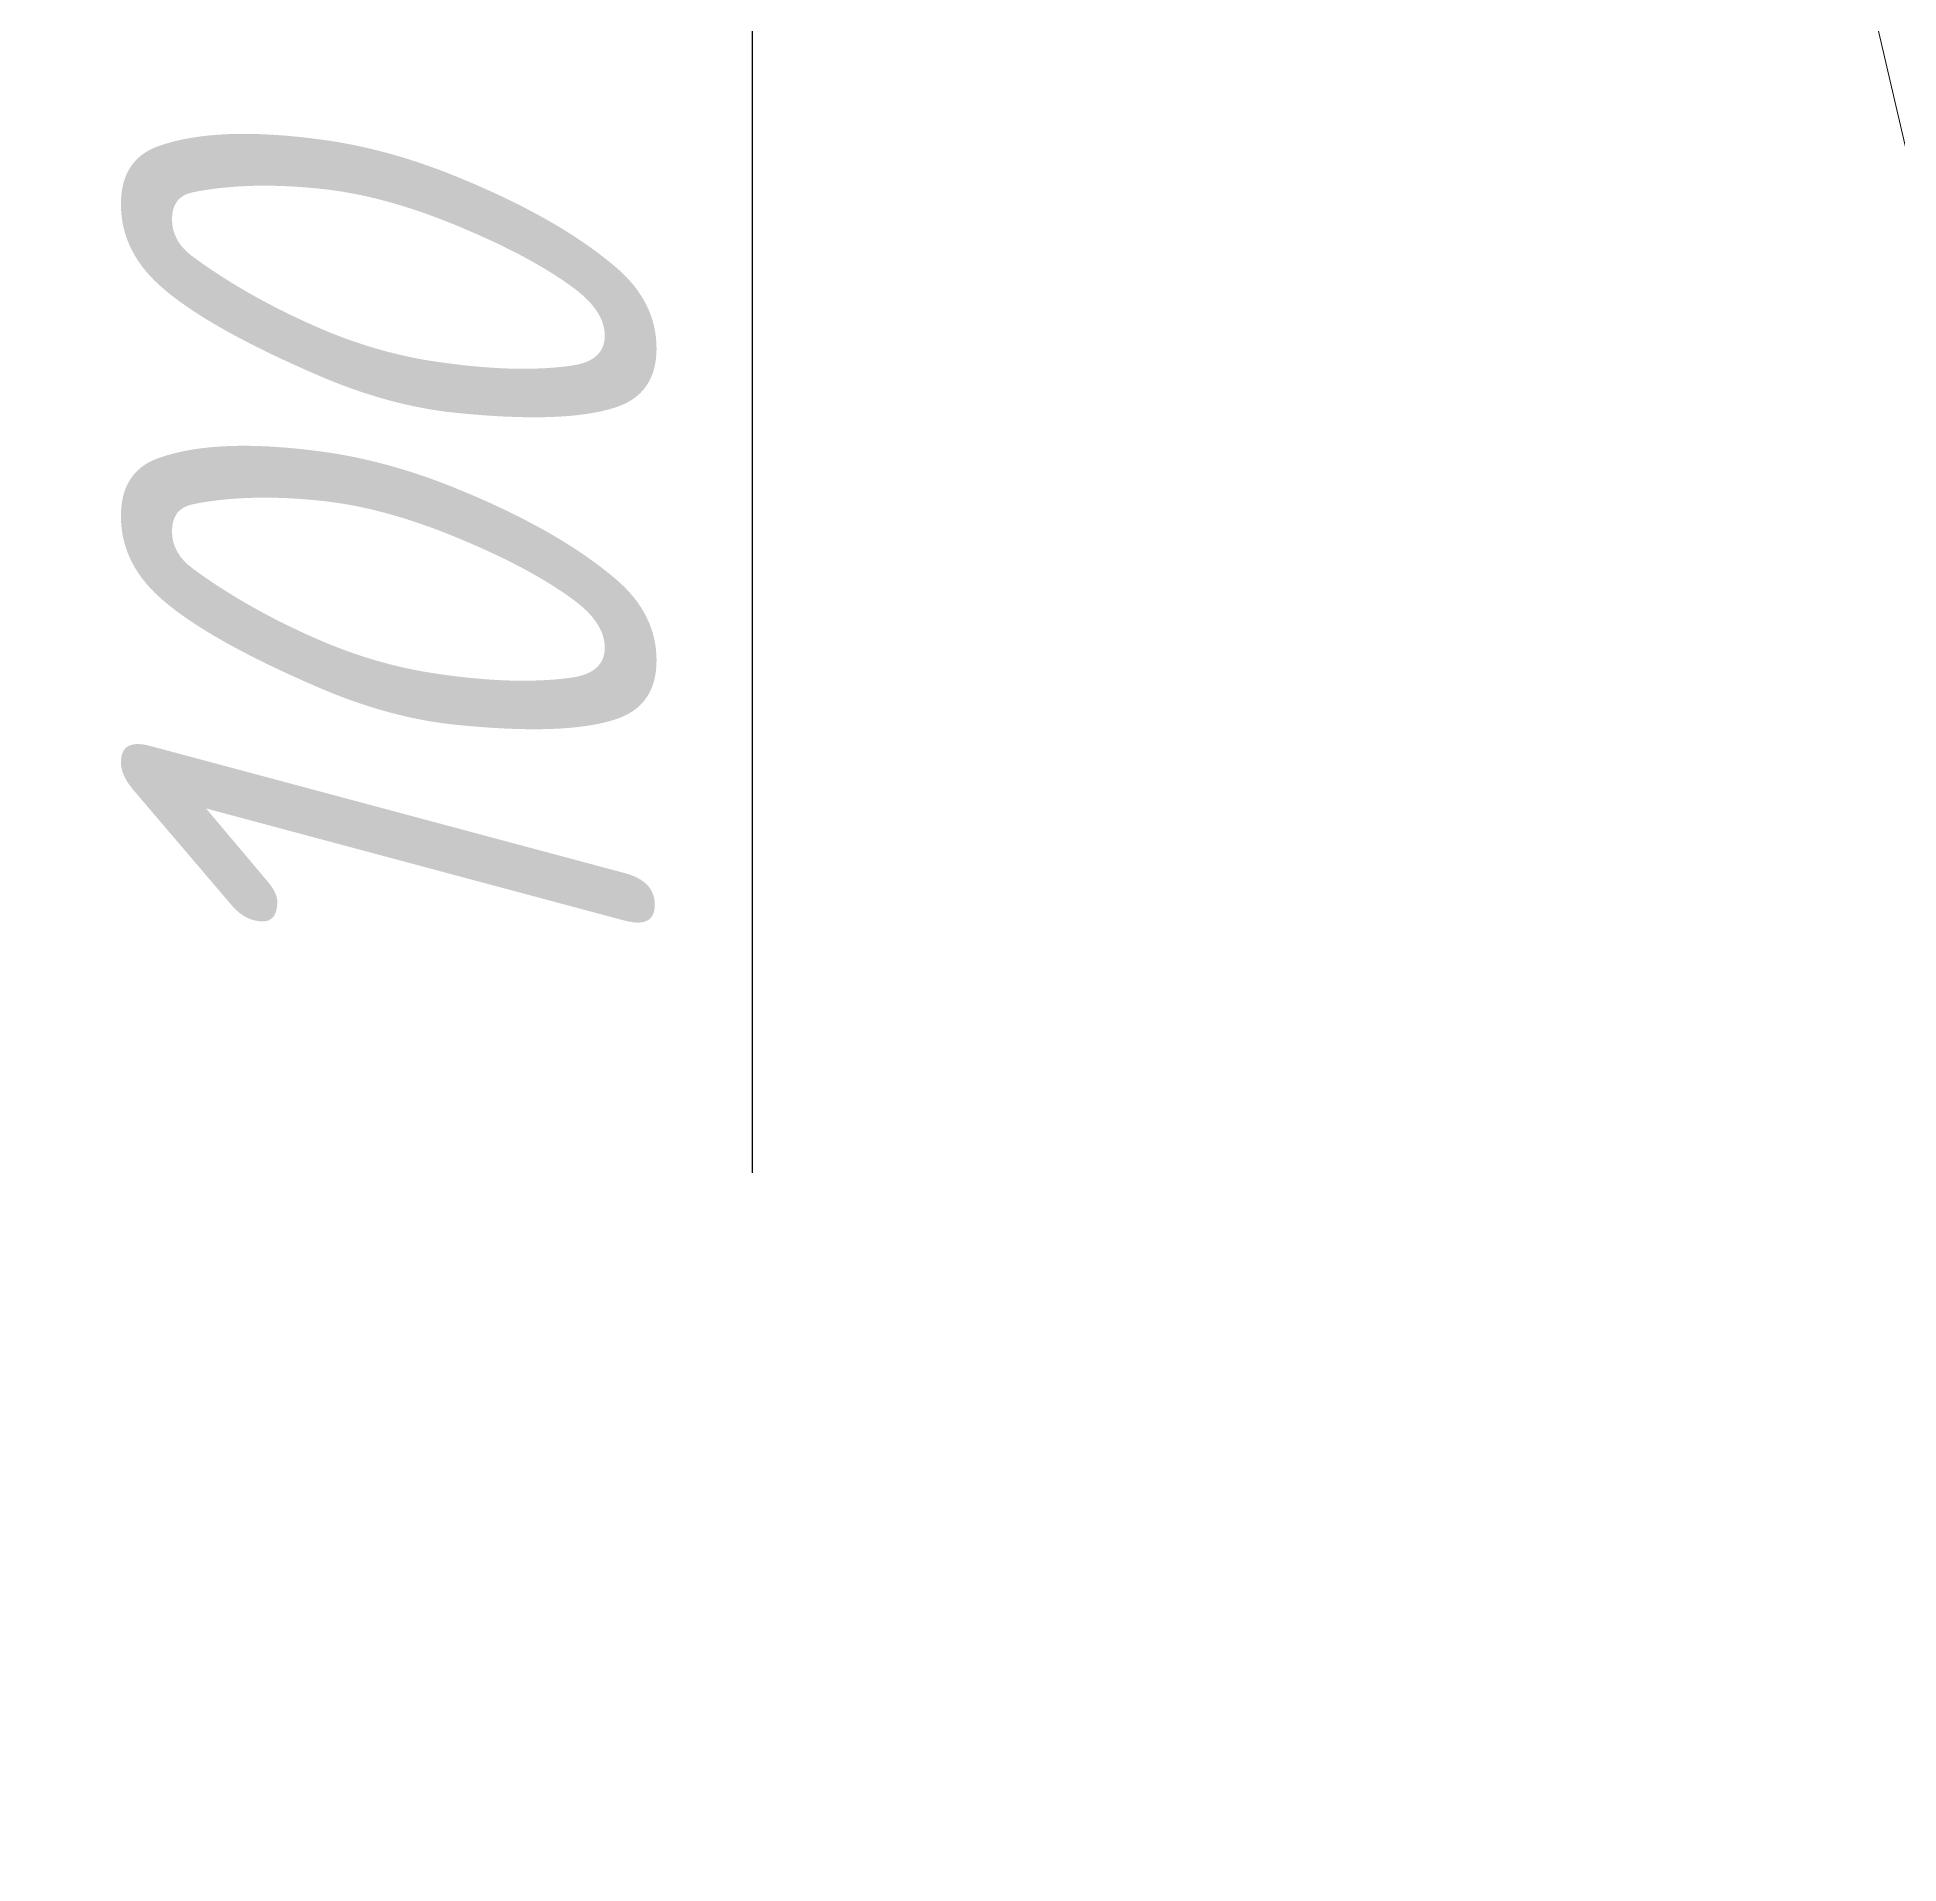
# Model space of a CAD drawing. Header units: millimetres. Extents: x -1004 to 900128, y -352756 to 107728.
# Drawn here: x 6045 to 7262, y -83484 to -82290 of the extents above; entities that cross this region are included whole.
import ezdxf

# ---------------------------------------------------------------- set-up
doc = ezdxf.new("R2010")
doc.units = ezdxf.units.MM
doc.layers.add('size', color=45, linetype='Continuous', lineweight=20)
doc.layers.add('thin', color=153, linetype='Continuous', lineweight=18)
doc.styles.add('Structures', font='isocpeur.ttf', dxfattribs={"width": 0.85, "oblique": 15})
doc.dimstyles.new('structures 3.5', dxfattribs={"dimtxt": 3.5, "dimasz": 2, "dimexe": 1.25, "dimexo": 0.625, "dimtad": 1, "dimtxsty": 'Structures', "dimblk": 'OBLIQUE', "dimcen": 2.5, "dimdle": 1.5, "dimadec": 0, "dimazin": 0, "dimtfac": 1, "dimtmove": 0, "dimatfit": 3, "dimfxl": 1, "dimarcsym": 0})

# ---------------------------------------------------------------- blocks, each defined once
blk = doc.blocks.new('_Oblique')
at = {"color": 0, "linetype": 'ByBlock', "lineweight": -2}
blk.add_line((-0.5, -0.5), (0.5, 0.5), dxfattribs=at)
blk = doc.blocks.new('*D440')
at = {"layer": 'Defpoints', "color": 0, "transparency": 16777216}
for p in [(6937.3, -81808), (6512.3, -81908), (6962.3, -81908)]:
    blk.add_point(p, dxfattribs=at)
at = {"layer": 'size', "color": 0, "lineweight": -2, "transparency": 16777216}
for p, q in [((6512.3, -81808), (6512.3, -81608)), ((6874.8, -81808), (6387.3, -81808)), ((6512.3, -81808), (6512.3, -81908)), ((6899.8, -81908), (6387.3, -81908)), ((6512.3, -81908), (6512.3, -83032.5))]:
    blk.add_line(p, q, dxfattribs=at)
at = {"layer": 'size', "color": 0, "lineweight": -2, "transparency": 16777216, "xscale": 200, "yscale": 200, "zscale": 200}
for p, rotation in [((6512.3, -81808), 270), ((6512.3, -81908), 90)]:
    blk.add_blockref('_Oblique', p, dxfattribs=dict(at, rotation=rotation))
at = {"layer": 'size', "color": 0, "transparency": 16777216, "insert": (6274.8, -82670.2), "char_height": 350, "attachment_point": 5, "rotation": 90, "style": 'Structures'}
blk.add_mtext('100', dxfattribs=at)

msp = doc.modelspace()

# ---------------------------------------------------------------- linework, layer by layer
at = {"layer": 'thin'}
msp.add_line((7526.243, -83483.916), (7137.292, -81807.982), dxfattribs=at)

# ---------------------------------------------------------------- dimensions: what is measured, and where the dimension line sits
at = {"layer": 'size'}
dim = msp.add_linear_dim(base=(6512.292, -81907.982), p1=(6937.292, -81807.982), p2=(6962.292, -81907.982), angle=90, dimstyle='structures 3.5', dxfattribs=at)
dim.commit()
dim.dimension.update_dxf_attribs({"geometry": '*D440', "text_midpoint": (6274.792, -82670.249)})

doc.saveas('drawing.dxf')
